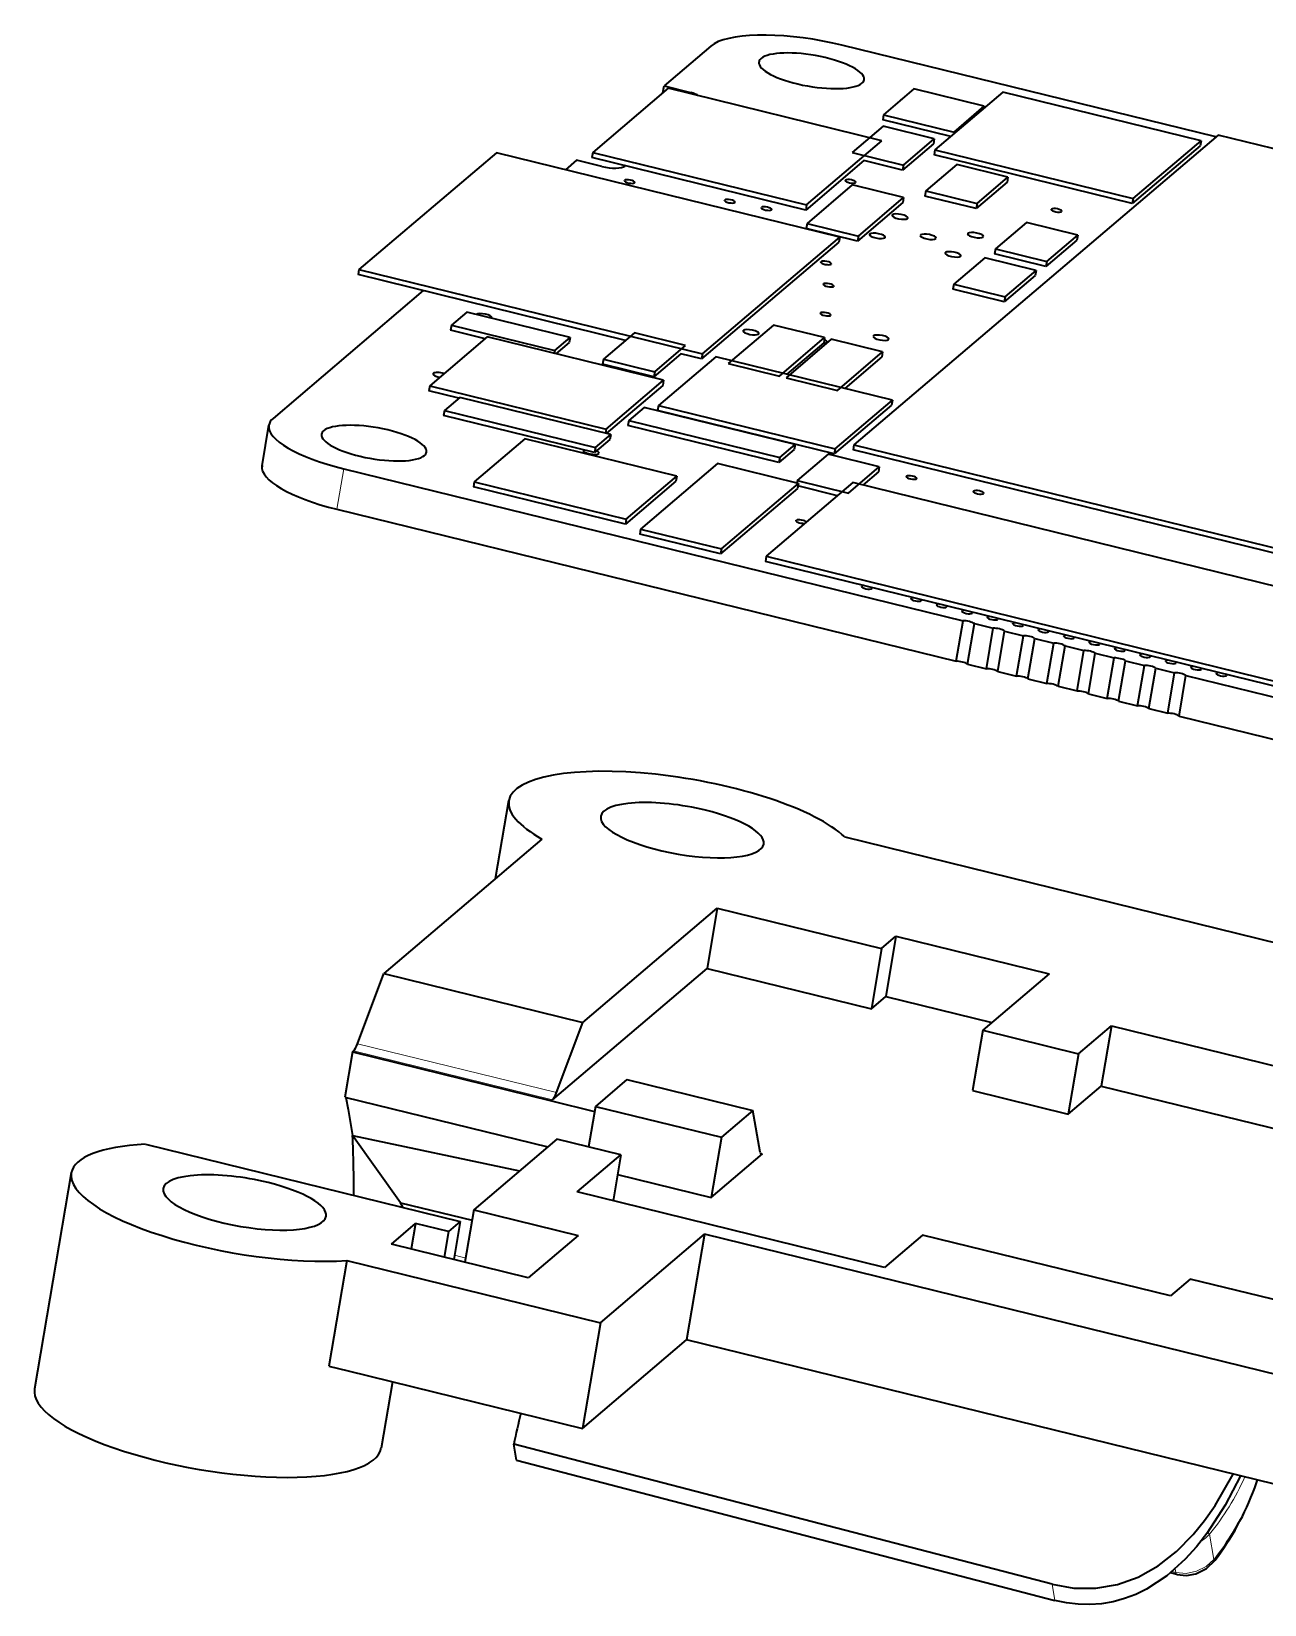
# Model space of a CAD drawing. Extents: x 291 to 1058, y 103 to 772.
# Drawn here: x 867.08 to 890.22, y 282.56 to 312.07 of the extents above; entities that cross this region are included whole.
import ezdxf

# ---------------------------------------------------------------- set-up
doc = ezdxf.new("R2010")
doc.units = 0

msp = doc.modelspace()

# ---------------------------------------------------------------- linework, layer by layer
at = {"color": 7, "lineweight": 35, "ltscale": 0.028806}
msp.add_line((879.829, 311.792), (878.952, 311.045), dxfattribs=at)
at = {"color": 7, "lineweight": 35, "ltscale": 0.004285}
msp.add_line((882.287, 311.809), (882.12, 311.848), dxfattribs=at)
at = {"color": 7, "lineweight": 35, "ltscale": 0.180662}
msp.add_line((889.305, 310.087), (882.287, 311.809), dxfattribs=at)
at = {"color": 7, "lineweight": 35, "ltscale": 0.003343}
msp.add_line((878.929, 310.914), (878.952, 311.045), dxfattribs=at)
at = {"color": 7, "lineweight": 35, "ltscale": 0.01217}
for p, q in [((878.952, 311.045), (879.424, 310.929)), ((877.782, 309.533), (877.309, 309.649))]:
    msp.add_line(p, q, dxfattribs=at)
at = {"color": 7, "lineweight": 35, "ltscale": 0.046462}
for p, q in [((879.031, 311), (877.615, 309.796)), ((881.626, 308.811), (883.042, 310.015))]:
    msp.add_line(p, q, dxfattribs=at)
at = {"color": 7, "lineweight": 35, "ltscale": 0.103258}
for p, q in [((883.042, 310.015), (879.031, 311)), ((881.61, 308.717), (877.599, 309.702)), ((877.615, 309.796), (881.626, 308.811))]:
    msp.add_line(p, q, dxfattribs=at)
at = {"color": 7, "lineweight": 35, "ltscale": 0.000631399}
msp.add_line((879.42, 310.905), (879.424, 310.929), dxfattribs=at)
at = {"color": 7, "lineweight": 35, "ltscale": 0.00077383}
msp.add_line((879.424, 310.929), (879.454, 310.921), dxfattribs=at)
at = {"color": 7, "lineweight": 35, "ltscale": 0.000604306}
msp.add_line((879.45, 310.897), (879.454, 310.921), dxfattribs=at)
at = {"color": 7, "lineweight": 35, "ltscale": 0.018585}
msp.add_line((883.637, 310.987), (883.071, 310.505), dxfattribs=at)
at = {"color": 7, "lineweight": 35, "ltscale": 0.000229578}
msp.add_line((883.404, 310.791), (883.412, 310.795), dxfattribs=at)
at = {"color": 7, "lineweight": 35, "ltscale": 0.034077}
for p, q in [((884.961, 310.662), (883.637, 310.987)), ((883.071, 310.505), (884.394, 310.18))]:
    msp.add_line(p, q, dxfattribs=at)
at = {"color": 7, "lineweight": 35, "ltscale": 0.041816}
for p, q in [((885.31, 310.926), (884.036, 309.843)), ((889.012, 309.92), (887.738, 308.836))]:
    msp.add_line(p, q, dxfattribs=at)
at = {"color": 7, "lineweight": 35, "ltscale": 0.095707}
for p, q in [((889.028, 310.014), (885.31, 310.926)), ((884.036, 309.843), (887.754, 308.93))]:
    msp.add_line(p, q, dxfattribs=at)
at = {"color": 7, "lineweight": 35, "ltscale": 0.00239}
for p, q in [((883.071, 310.505), (883.055, 310.411)), ((884.023, 310.052), (884.007, 309.958)), ((884.036, 309.843), (884.02, 309.749)), ((889.028, 310.014), (889.012, 309.92)), ((883.443, 309.559), (883.427, 309.464)), ((885.405, 309.332), (885.389, 309.237)), ((883.863, 309.074), (883.847, 308.979)), ((881.626, 308.811), (881.61, 308.717)), ((883.447, 308.951), (883.431, 308.856)), ((884.825, 308.838), (884.809, 308.743)), ((887.754, 308.93), (887.738, 308.836)), ((881.637, 308.465), (881.621, 308.371)), ((882.248, 308.209), (882.232, 308.115)), ((882.598, 308.229), (882.582, 308.135)), ((886.714, 308.247), (886.697, 308.153)), ((885.171, 307.989), (885.155, 307.895)), ((873.228, 307.598), (873.212, 307.504)), ((885.932, 307.582), (885.916, 307.488)), ((886.133, 307.753), (886.117, 307.659)), ((884.39, 307.324), (884.374, 307.23)), ((885.351, 307.088), (885.335, 306.994)), ((874.962, 306.556), (874.946, 306.462)), ((877.189, 306.325), (877.173, 306.231)), ((881.965, 306.323), (881.949, 306.228)), ((879.671, 306.017), (879.655, 305.923)), ((883.053, 306.056), (883.037, 305.961)), ((877.815, 305.919), (877.799, 305.825)), ((874.557, 305.42), (874.54, 305.326)), ((878.777, 305.683), (878.76, 305.589)), ((878.945, 305.522), (878.929, 305.428)), ((883.237, 305.151), (883.221, 305.057)), ((874.831, 304.956), (874.815, 304.862)), ((878.848, 305.049), (878.832, 304.955)), ((878.29, 304.768), (878.274, 304.674)), ((877.665, 304.26), (877.649, 304.166)), ((877.953, 304.505), (877.937, 304.411)), ((881.411, 304.317), (881.395, 304.223)), ((882.161, 304.236), (882.145, 304.142)), ((882.516, 304.312), (882.5, 304.218)), ((881.123, 304.072), (881.107, 303.978)), ((879.191, 303.725), (879.175, 303.631)), ((882.992, 303.9), (882.976, 303.806)), ((881.473, 303.589), (881.457, 303.495)), ((878.244, 302.919), (878.228, 302.825)), ((880.029, 302.361), (880.013, 302.267)), ((880.871, 302.221), (880.855, 302.126))]:
    msp.add_line(p, q, dxfattribs=at)
at = {"color": 7, "lineweight": 35, "ltscale": 0.018586}
msp.add_line((884.394, 310.18), (884.961, 310.662), dxfattribs=at)
at = {"color": 7, "lineweight": 35, "ltscale": 0.000969053}
msp.add_line((884.961, 310.662), (884.954, 310.623), dxfattribs=at)
at = {"color": 7, "lineweight": 35, "ltscale": 0.019056}
for p, q in [((883.062, 310.288), (882.481, 309.795)), ((884.007, 309.958), (883.427, 309.464)), ((886.697, 308.153), (886.117, 307.659))]:
    msp.add_line(p, q, dxfattribs=at)
at = {"color": 7, "lineweight": 35, "ltscale": 0.032951}
msp.add_line((884.335, 310.096), (883.055, 310.411), dxfattribs=at)
at = {"color": 7, "lineweight": 35, "ltscale": 0.024751}
for p, q in [((884.023, 310.052), (883.062, 310.288)), ((881.637, 308.465), (882.598, 308.229)), ((886.714, 308.247), (885.752, 308.483)), ((885.932, 307.582), (884.971, 307.818)), ((886.117, 307.659), (885.155, 307.895)), ((884.39, 307.324), (885.351, 307.088)), ((882.992, 303.9), (882.031, 304.136))]:
    msp.add_line(p, q, dxfattribs=at)
at = {"color": 7, "lineweight": 35, "ltscale": 0.000967293}
msp.add_line((884.394, 310.18), (884.388, 310.142), dxfattribs=at)
at = {"color": 7, "lineweight": 35, "ltscale": 0.224198}
msp.add_line((889.347, 310.123), (882.516, 304.312), dxfattribs=at)
at = {"color": 7, "lineweight": 35, "ltscale": 0.019058}
for p, q in [((883.443, 309.559), (884.023, 310.052)), ((886.133, 307.753), (886.714, 308.247)), ((885.916, 307.488), (885.335, 306.994)), ((882.412, 303.406), (882.992, 303.9))]:
    msp.add_line(p, q, dxfattribs=at)
at = {"color": 7, "lineweight": 35, "ltscale": 0.041817}
msp.add_line((887.754, 308.93), (889.028, 310.014), dxfattribs=at)
at = {"color": 7, "lineweight": 35, "ltscale": 0.413789}
for p, q in [((905.422, 306.177), (889.347, 310.123)), ((882.516, 304.312), (898.591, 300.367)), ((898.575, 300.273), (882.5, 304.218))]:
    msp.add_line(p, q, dxfattribs=at)
at = {"color": 7, "lineweight": 35, "ltscale": 0.084591}
for p, q in [((875.806, 309.791), (873.228, 307.598)), ((882.232, 308.115), (879.655, 305.923))]:
    msp.add_line(p, q, dxfattribs=at)
at = {"color": 7, "lineweight": 35, "ltscale": 0.165845}
msp.add_line((882.248, 308.209), (875.806, 309.791), dxfattribs=at)
at = {"color": 7, "lineweight": 35, "ltscale": 0.006802}
msp.add_line((877.309, 309.649), (877.102, 309.472), dxfattribs=at)
at = {"color": 7, "lineweight": 35, "ltscale": 0.002391}
for p, q in [((877.615, 309.796), (877.599, 309.702)), ((875.392, 303.619), (875.376, 303.525)), ((878.513, 302.733), (878.497, 302.639))]:
    msp.add_line(p, q, dxfattribs=at)
at = {"color": 7, "lineweight": 35, "ltscale": 0.000295238}
msp.add_line((878.226, 309.548), (878.218, 309.54), dxfattribs=at)
at = {"color": 7, "lineweight": 35, "ltscale": 0.035725}
msp.add_line((882.699, 309.643), (881.61, 308.717), dxfattribs=at)
at = {"color": 7, "lineweight": 35, "ltscale": 0.024749}
for p, q in [((882.481, 309.795), (883.443, 309.559)), ((885.405, 309.332), (884.444, 309.568)), ((883.447, 308.951), (882.485, 309.187)), ((884.809, 308.743), (883.847, 308.979)), ((883.863, 309.074), (884.825, 308.838)), ((882.582, 308.135), (881.621, 308.371)), ((885.171, 307.989), (886.133, 307.753)), ((885.335, 306.994), (884.374, 307.23)), ((879.357, 306.177), (878.396, 306.413)), ((881.965, 306.323), (881.004, 306.559)), ((883.053, 306.056), (882.091, 306.292)), ((878.76, 305.589), (877.799, 305.825)), ((877.815, 305.919), (878.777, 305.683)), ((880.156, 305.837), (881.117, 305.601)), ((881.243, 305.57), (882.204, 305.334)), ((881.45, 303.642), (882.412, 303.406))]:
    msp.add_line(p, q, dxfattribs=at)
at = {"color": 7, "lineweight": 35, "ltscale": 0.018735}
msp.add_line((883.427, 309.464), (882.699, 309.643), dxfattribs=at)
at = {"color": 7, "lineweight": 35, "ltscale": 0.019057}
for p, q in [((884.444, 309.568), (883.863, 309.074)), ((884.825, 308.838), (885.405, 309.332)), ((885.389, 309.237), (884.809, 308.743)), ((885.752, 308.483), (885.171, 307.989)), ((884.971, 307.818), (884.39, 307.324)), ((885.351, 307.088), (885.932, 307.582)), ((878.396, 306.413), (877.815, 305.919)), ((878.777, 305.683), (879.357, 306.177)), ((882.031, 304.136), (881.45, 303.642))]:
    msp.add_line(p, q, dxfattribs=at)
at = {"color": 7, "lineweight": 35, "ltscale": 0.095708}
msp.add_line((887.738, 308.836), (884.02, 309.749), dxfattribs=at)
at = {"color": 7, "lineweight": 35, "ltscale": 0.000189886}
for p, q in [((878.204, 309.267), (878.208, 309.273)), ((878.401, 309.233), (878.397, 309.227)), ((880.085, 308.898), (880.089, 308.904)), ((882.09, 307.707), (882.086, 307.7)), ((884.952, 303.405), (884.948, 303.398)), ((881.429, 302.889), (881.433, 302.896)), ((882.857, 301.622), (882.853, 301.616)), ((884.064, 301.311), (884.068, 301.318)), ((884.541, 301.194), (884.545, 301.201)), ((884.739, 301.16), (884.735, 301.154)), ((885.216, 301.043), (885.212, 301.037)), ((886.451, 300.725), (886.455, 300.732)), ((886.928, 300.608), (886.932, 300.615)), ((887.125, 300.575), (887.121, 300.568)), ((887.602, 300.458), (887.598, 300.451)), ((888.837, 300.14), (888.841, 300.146)), ((889.315, 300.022), (889.319, 300.029)), ((889.512, 299.989), (889.508, 299.982))]:
    msp.add_line(p, q, dxfattribs=at)
at = {"color": 7, "lineweight": 35, "ltscale": 0.000188432}
msp.add_line((882.353, 309.272), (882.357, 309.279), dxfattribs=at)
at = {"color": 7, "lineweight": 35, "ltscale": 0.027848}
for p, q in [((882.485, 309.187), (881.637, 308.465)), ((881.004, 306.559), (880.156, 305.837)), ((881.117, 305.601), (881.965, 306.323)), ((882.091, 306.292), (881.243, 305.57)), ((882.204, 305.334), (883.053, 306.056))]:
    msp.add_line(p, q, dxfattribs=at)
at = {"color": 7, "lineweight": 35, "ltscale": 0.00018924}
for p, q in [((882.55, 309.239), (882.546, 309.232)), ((880.283, 308.864), (880.279, 308.858)), ((880.776, 308.759), (880.78, 308.766)), ((880.973, 308.726), (880.969, 308.719)), ((886.22, 308.726), (886.224, 308.733)), ((886.417, 308.693), (886.413, 308.686)), ((881.893, 307.74), (881.897, 307.747)), ((881.941, 307.325), (881.945, 307.332)), ((882.138, 307.292), (882.134, 307.285)), ((881.885, 306.78), (881.889, 306.787)), ((882.082, 306.747), (882.078, 306.74)), ((883.497, 303.716), (883.501, 303.722)), ((883.694, 303.682), (883.69, 303.676)), ((884.755, 303.438), (884.759, 303.445)), ((882.659, 301.656), (882.663, 301.662)), ((883.587, 301.428), (883.591, 301.435)), ((883.784, 301.395), (883.78, 301.388)), ((884.261, 301.278), (884.257, 301.271)), ((885.019, 301.077), (885.023, 301.083)), ((885.496, 300.96), (885.5, 300.966)), ((885.693, 300.926), (885.689, 300.92)), ((885.973, 300.843), (885.977, 300.849)), ((886.171, 300.809), (886.167, 300.803)), ((886.648, 300.692), (886.644, 300.685)), ((887.405, 300.491), (887.409, 300.497)), ((887.883, 300.374), (887.887, 300.38)), ((888.08, 300.34), (888.076, 300.334)), ((888.36, 300.257), (888.364, 300.263)), ((888.557, 300.223), (888.553, 300.217)), ((889.034, 300.106), (889.03, 300.1))]:
    msp.add_line(p, q, dxfattribs=at)
at = {"color": 7, "lineweight": 35, "ltscale": 0.027847}
for p, q in [((883.431, 308.856), (882.582, 308.135)), ((882.598, 308.229), (883.447, 308.951))]:
    msp.add_line(p, q, dxfattribs=at)
at = {"color": 7, "lineweight": 35, "ltscale": 0.084592}
msp.add_line((879.671, 306.017), (882.248, 308.209), dxfattribs=at)
at = {"color": 7, "lineweight": 35, "ltscale": 0.129185}
msp.add_line((878.231, 306.272), (873.212, 307.504), dxfattribs=at)
at = {"color": 7, "lineweight": 35, "ltscale": 0.165844}
msp.add_line((873.228, 307.598), (879.671, 306.017), dxfattribs=at)
at = {"color": 7, "lineweight": 35, "ltscale": 0.092446}
msp.add_line((874.435, 307.204), (871.619, 304.808), dxfattribs=at)
at = {"color": 7, "lineweight": 35, "ltscale": 0.009449}
for p, q in [((875.25, 306.801), (874.962, 306.556)), ((876.901, 306.08), (877.189, 306.325)), ((881.123, 304.072), (881.411, 304.317)), ((881.395, 304.223), (881.107, 303.978))]:
    msp.add_line(p, q, dxfattribs=at)
at = {"color": 7, "lineweight": 35, "ltscale": 0.049918}
for p, q in [((877.189, 306.325), (875.25, 306.801)), ((874.962, 306.556), (876.901, 306.08))]:
    msp.add_line(p, q, dxfattribs=at)
at = {"color": 7, "lineweight": 35, "ltscale": 0.035313}
for p, q in [((875.632, 306.335), (874.557, 305.42)), ((879.924, 305.965), (878.848, 305.049))]:
    msp.add_line(p, q, dxfattribs=at)
at = {"color": 7, "lineweight": 35, "ltscale": 0.016698}
msp.add_line((875.594, 306.303), (874.946, 306.462), dxfattribs=at)
at = {"color": 7, "lineweight": 35, "ltscale": 0.085271}
for p, q in [((878.945, 305.522), (875.632, 306.335)), ((883.237, 305.151), (879.924, 305.965))]:
    msp.add_line(p, q, dxfattribs=at)
at = {"color": 7, "lineweight": 35, "ltscale": 0.001371}
msp.add_line((876.901, 306.08), (876.892, 306.026), dxfattribs=at)
at = {"color": 7, "lineweight": 35, "ltscale": 0.008195}
msp.add_line((877.173, 306.231), (876.923, 306.019), dxfattribs=at)
at = {"color": 7, "lineweight": 35, "ltscale": 0.016575}
msp.add_line((879.266, 306.018), (878.76, 305.589), dxfattribs=at)
at = {"color": 7, "lineweight": 35, "ltscale": 0.010019}
msp.add_line((879.655, 305.923), (879.266, 306.018), dxfattribs=at)
at = {"color": 7, "lineweight": 35, "ltscale": 0.022784}
for p, q in [((881.949, 306.228), (881.255, 305.638)), ((883.037, 305.961), (882.343, 305.371))]:
    msp.add_line(p, q, dxfattribs=at)
at = {"color": 7, "lineweight": 35, "ltscale": 0.085269}
for p, q in [((874.557, 305.42), (877.869, 304.607)), ((882.145, 304.142), (878.832, 304.955)), ((878.848, 305.049), (882.161, 304.236))]:
    msp.add_line(p, q, dxfattribs=at)
at = {"color": 7, "lineweight": 35, "ltscale": 0.034802}
msp.add_line((878.929, 305.428), (877.868, 304.526), dxfattribs=at)
at = {"color": 7, "lineweight": 35, "ltscale": 0.035314}
for p, q in [((877.869, 304.607), (878.945, 305.522)), ((882.161, 304.236), (883.237, 305.151)), ((883.221, 305.057), (882.145, 304.142))]:
    msp.add_line(p, q, dxfattribs=at)
at = {"color": 7, "lineweight": 35, "ltscale": 0.014494}
msp.add_line((875.104, 305.188), (874.54, 305.326), dxfattribs=at)
at = {"color": 7, "lineweight": 35, "ltscale": 0.009448}
for p, q in [((875.119, 305.201), (874.831, 304.956)), ((878.578, 305.013), (878.29, 304.768)), ((877.937, 304.411), (877.649, 304.166)), ((877.665, 304.26), (877.953, 304.505))]:
    msp.add_line(p, q, dxfattribs=at)
at = {"color": 7, "lineweight": 35, "ltscale": 0.072943}
for p, q in [((877.953, 304.505), (875.119, 305.201)), ((874.831, 304.956), (877.665, 304.26)), ((881.107, 303.978), (878.274, 304.674)), ((878.29, 304.768), (881.123, 304.072))]:
    msp.add_line(p, q, dxfattribs=at)
at = {"color": 7, "lineweight": 35, "ltscale": 0.072945}
for p, q in [((877.649, 304.166), (874.815, 304.862)), ((881.411, 304.317), (878.578, 305.013))]:
    msp.add_line(p, q, dxfattribs=at)
at = {"color": 7, "lineweight": 35, "ltscale": 0.019239}
for p, q in [((871.409, 303.921), (871.538, 304.68)), ((884.432, 300.252), (884.562, 301.01)), ((884.646, 300.199), (884.775, 300.958)), ((885.213, 300.06), (885.342, 300.819)), ((885.567, 299.973), (885.696, 300.732)), ((885.78, 299.921), (885.91, 300.679)), ((886.134, 299.834), (886.264, 300.593)), ((886.348, 299.782), (886.477, 300.54)), ((886.702, 299.695), (886.831, 300.453)), ((886.915, 299.642), (887.044, 300.401)), ((887.482, 299.503), (887.612, 300.262)), ((887.836, 299.416), (887.966, 300.175)), ((888.05, 299.364), (888.179, 300.122)), ((888.404, 299.277), (888.533, 300.035)), ((888.617, 299.225), (888.746, 299.983))]:
    msp.add_line(p, q, dxfattribs=at)
at = {"color": 7, "lineweight": 35, "ltscale": 0.001976}
msp.add_line((877.869, 304.607), (877.856, 304.529), dxfattribs=at)
at = {"color": 7, "lineweight": 35, "ltscale": 0.031111}
msp.add_line((876.34, 304.425), (875.392, 303.619), dxfattribs=at)
at = {"color": 7, "lineweight": 35, "ltscale": 0.07341}
msp.add_line((879.191, 303.725), (876.34, 304.425), dxfattribs=at)
at = {"color": 7, "lineweight": 35, "ltscale": 0.047392}
for p, q in [((879.957, 303.961), (878.513, 302.733)), ((880.029, 302.361), (881.473, 303.589))]:
    msp.add_line(p, q, dxfattribs=at)
at = {"color": 7, "lineweight": 35, "ltscale": 0.039023}
for p, q in [((881.473, 303.589), (879.957, 303.961)), ((880.013, 302.267), (878.497, 302.639)), ((878.513, 302.733), (880.029, 302.361))]:
    msp.add_line(p, q, dxfattribs=at)
at = {"color": 7, "lineweight": 13, "ltscale": 0.019239}
msp.add_line((872.814, 303.104), (872.943, 303.862), dxfattribs=at)
at = {"color": 7, "lineweight": 35, "ltscale": 0.299078}
for p, q in [((872.943, 303.862), (884.562, 301.01)), ((888.746, 299.983), (900.365, 297.131)), ((888.617, 299.225), (900.235, 296.373)), ((888.617, 299.225), (900.235, 296.373))]:
    msp.add_line(p, q, dxfattribs=at)
at = {"color": 7, "lineweight": 35, "ltscale": 0.03111}
for p, q in [((878.244, 302.919), (879.191, 303.725)), ((879.175, 303.631), (878.228, 302.825))]:
    msp.add_line(p, q, dxfattribs=at)
at = {"color": 7, "lineweight": 35, "ltscale": 0.001168}
msp.add_line((881.45, 303.642), (881.443, 303.596), dxfattribs=at)
at = {"color": 7, "lineweight": 35, "ltscale": 0.00962}
msp.add_line((882.976, 303.806), (882.683, 303.557), dxfattribs=at)
at = {"color": 7, "lineweight": 35, "ltscale": 0.073411}
msp.add_line((878.228, 302.825), (875.376, 303.525), dxfattribs=at)
at = {"color": 7, "lineweight": 35, "ltscale": 0.073412}
msp.add_line((875.392, 303.619), (878.244, 302.919), dxfattribs=at)
at = {"color": 7, "lineweight": 35, "ltscale": 0.047391}
msp.add_line((881.457, 303.495), (880.013, 302.267), dxfattribs=at)
at = {"color": 7, "lineweight": 35, "ltscale": 0.053329}
msp.add_line((882.496, 303.603), (880.871, 302.221), dxfattribs=at)
at = {"color": 7, "lineweight": 35, "ltscale": 0.01915}
msp.add_line((882.208, 303.358), (881.465, 303.541), dxfattribs=at)
at = {"color": 7, "lineweight": 35, "ltscale": 0.308489}
msp.add_line((894.48, 300.661), (882.496, 303.603), dxfattribs=at)
at = {"color": 7, "lineweight": 35, "ltscale": 0.299079}
msp.add_line((872.814, 303.104), (884.432, 300.252), dxfattribs=at)
msp.add_line((872.814, 303.104), (884.432, 300.252), dxfattribs=at)
at = {"color": 7, "lineweight": 35, "ltscale": 0.308491}
for p, q in [((880.871, 302.221), (892.855, 299.279)), ((892.839, 299.185), (880.855, 302.126))]:
    msp.add_line(p, q, dxfattribs=at)
at = {"color": 7, "lineweight": 35, "ltscale": 0.009114}
for p, q in [((884.775, 300.958), (885.129, 300.871)), ((885.342, 300.819), (885.696, 300.732)), ((885.91, 300.679), (886.264, 300.593)), ((886.477, 300.54), (886.831, 300.453)), ((887.044, 300.401), (887.398, 300.314)), ((884.646, 300.199), (885, 300.112)), ((884.646, 300.199), (885, 300.112)), ((887.612, 300.262), (887.966, 300.175)), ((888.179, 300.122), (888.533, 300.035)), ((885.213, 300.06), (885.567, 299.973)), ((885.213, 300.06), (885.567, 299.973)), ((885.78, 299.921), (886.134, 299.834)), ((885.78, 299.921), (886.134, 299.834)), ((886.348, 299.782), (886.702, 299.695)), ((886.348, 299.782), (886.702, 299.695)), ((887.482, 299.503), (887.836, 299.416)), ((887.482, 299.503), (887.836, 299.416)), ((888.05, 299.364), (888.404, 299.277)), ((888.05, 299.364), (888.404, 299.277))]:
    msp.add_line(p, q, dxfattribs=at)
at = {"color": 7, "lineweight": 35, "ltscale": 0.019238}
msp.add_line((885, 300.112), (885.129, 300.871), dxfattribs=at)
at = {"color": 7, "lineweight": 35, "ltscale": 0.01924}
msp.add_line((887.269, 299.555), (887.398, 300.314), dxfattribs=at)
at = {"color": 7, "lineweight": 35, "ltscale": 0.009116}
msp.add_line((886.915, 299.642), (887.269, 299.555), dxfattribs=at)
msp.add_line((886.915, 299.642), (887.269, 299.555), dxfattribs=at)
at = {"color": 7, "lineweight": 35, "ltscale": 0.037026}
msp.add_line((875.792, 296.178), (876.041, 297.638), dxfattribs=at)
at = {"color": 7, "lineweight": 35, "ltscale": 0.097354}
msp.add_line((876.66, 296.916), (873.694, 294.393), dxfattribs=at)
at = {"color": 7, "lineweight": 35}
msp.add_line((882.342, 296.956), (904.799, 291.444), dxfattribs=at)
at = {"color": 7, "lineweight": 35, "ltscale": 0.082795}
msp.add_line((877.429, 293.476), (879.951, 295.622), dxfattribs=at)
at = {"color": 7, "lineweight": 35, "ltscale": 0.028679}
for p, q in [((879.951, 295.622), (879.759, 294.491)), ((883.304, 295.093), (883.112, 293.962)), ((884.934, 293.331), (884.742, 292.2)), ((887.348, 293.415), (887.155, 292.284)), ((886.731, 292.89), (886.538, 291.759)), ((880.028, 291.322), (879.835, 290.191))]:
    msp.add_line(p, q, dxfattribs=at)
at = {"color": 7, "lineweight": 35, "ltscale": 0.07939}
for p, q in [((879.951, 295.622), (883.035, 294.865)), ((879.759, 294.491), (882.843, 293.734))]:
    msp.add_line(p, q, dxfattribs=at)
at = {"color": 7, "lineweight": 35, "ltscale": 0.008828}
for p, q in [((883.035, 294.865), (883.304, 295.093)), ((882.843, 293.734), (883.112, 293.962))]:
    msp.add_line(p, q, dxfattribs=at)
at = {"color": 7, "lineweight": 35, "ltscale": 0.073955}
msp.add_line((883.304, 295.093), (886.177, 294.388), dxfattribs=at)
at = {"color": 7, "lineweight": 35, "ltscale": 0.02868}
msp.add_line((883.035, 294.865), (882.843, 293.734), dxfattribs=at)
at = {"color": 7, "lineweight": 35, "ltscale": 0.035134}
for p, q in [((873.2, 293.077), (873.694, 294.393)), ((876.935, 292.16), (877.429, 293.476))]:
    msp.add_line(p, q, dxfattribs=at)
at = {"color": 7, "lineweight": 35, "ltscale": 0.096145}
for p, q in [((873.694, 294.393), (877.429, 293.476)), ((873.105, 292.925), (876.84, 292.008))]:
    msp.add_line(p, q, dxfattribs=at)
at = {"color": 7, "lineweight": 35, "ltscale": 0.095101}
msp.add_line((876.861, 292.026), (879.759, 294.491), dxfattribs=at)
at = {"color": 7, "lineweight": 35, "ltscale": 0.040793}
msp.add_line((886.177, 294.388), (884.934, 293.331), dxfattribs=at)
at = {"color": 7, "lineweight": 35, "ltscale": 0.051244}
msp.add_line((883.112, 293.962), (885.102, 293.474), dxfattribs=at)
at = {"color": 7, "lineweight": 35, "ltscale": 0.046248}
for p, q in [((884.934, 293.331), (886.731, 292.89)), ((884.742, 292.2), (886.538, 291.759))]:
    msp.add_line(p, q, dxfattribs=at)
at = {"color": 7, "lineweight": 35, "ltscale": 0.020257}
for p, q in [((886.731, 292.89), (887.348, 293.415)), ((886.538, 291.759), (887.155, 292.284))]:
    msp.add_line(p, q, dxfattribs=at)
at = {"color": 7, "lineweight": 35, "ltscale": 0.161583}
msp.add_line((887.348, 293.415), (893.625, 291.874), dxfattribs=at)
at = {"color": 7, "lineweight": 13, "ltscale": 0.096145}
for p, q in [((873.2, 293.077), (876.935, 292.16)), ((873.126, 292.943), (876.861, 292.026))]:
    msp.add_line(p, q, dxfattribs=at)
at = {"color": 7, "lineweight": 35, "ltscale": 0.02151}
msp.add_line((873.105, 292.925), (872.961, 292.077), dxfattribs=at)
at = {"color": 7, "lineweight": 35, "ltscale": 0.000689002}
msp.add_line((873.105, 292.925), (873.126, 292.943), dxfattribs=at)
at = {"color": 7, "lineweight": 35, "ltscale": 0.019403}
msp.add_line((878.256, 292.405), (877.665, 291.902), dxfattribs=at)
at = {"color": 7, "lineweight": 35, "ltscale": 0.060817}
for p, q in [((878.256, 292.405), (880.619, 291.825)), ((877.665, 291.902), (880.028, 291.322))]:
    msp.add_line(p, q, dxfattribs=at)
at = {"color": 7, "lineweight": 35, "ltscale": 0.138871}
msp.add_line((887.155, 292.284), (892.55, 290.96), dxfattribs=at)
at = {"color": 7, "lineweight": 35, "ltscale": 0.098095}
msp.add_line((872.961, 292.077), (876.771, 291.141), dxfattribs=at)
at = {"color": 7, "lineweight": 35, "ltscale": 0.005706}
msp.add_line((872.983, 292.071), (873.022, 291.846), dxfattribs=at)
at = {"color": 7, "lineweight": 35, "ltscale": 0.012498}
msp.add_line((873.022, 291.846), (873.108, 291.354), dxfattribs=at)
at = {"color": 7, "lineweight": 35, "ltscale": 0.020838}
msp.add_line((876.84, 292.008), (877.65, 291.809), dxfattribs=at)
at = {"color": 7, "lineweight": 35, "ltscale": 0.019277}
msp.add_line((877.665, 291.902), (877.536, 291.142), dxfattribs=at)
at = {"color": 7, "lineweight": 35, "ltscale": 0.019404}
msp.add_line((880.619, 291.825), (880.028, 291.322), dxfattribs=at)
at = {"color": 7, "lineweight": 35, "ltscale": 0.019802}
msp.add_line((880.755, 291.044), (880.619, 291.825), dxfattribs=at)
at = {"color": 7, "lineweight": 35, "ltscale": 0.080087}
msp.add_line((873.108, 291.354), (876.243, 290.692), dxfattribs=at)
at = {"color": 7, "lineweight": 35, "ltscale": 0.038665}
msp.add_line((874.008, 290.096), (873.108, 291.354), dxfattribs=at)
at = {"color": 7, "lineweight": 35, "ltscale": 0.051138}
msp.add_line((876.943, 291.287), (875.385, 289.962), dxfattribs=at)
at = {"color": 7, "lineweight": 35, "ltscale": 0.030878}
msp.add_line((878.142, 290.993), (876.943, 291.287), dxfattribs=at)
at = {"color": 7, "lineweight": 35, "ltscale": 0.152104}
msp.add_line((869.219, 291.193), (875.127, 289.743), dxfattribs=at)
at = {"color": 7, "lineweight": 35, "ltscale": 0.026855}
msp.add_line((877.324, 290.297), (878.142, 290.993), dxfattribs=at)
at = {"color": 7, "lineweight": 35, "ltscale": 0.021832}
msp.add_line((878.142, 290.993), (877.996, 290.132), dxfattribs=at)
at = {"color": 7, "lineweight": 35, "ltscale": 0.031709}
msp.add_line((879.835, 290.191), (880.801, 291.013), dxfattribs=at)
at = {"color": 7, "lineweight": 13, "ltscale": 0.001031}
msp.add_line((880.761, 291.023), (880.801, 291.013), dxfattribs=at)
at = {"color": 7, "lineweight": 35, "ltscale": 0.102769}
msp.add_line((867.83, 290.654), (867.14, 286.601), dxfattribs=at)
at = {"color": 7, "lineweight": 35, "ltscale": 0.045206}
msp.add_line((878.079, 290.622), (879.835, 290.191), dxfattribs=at)
at = {"color": 7, "lineweight": 35, "ltscale": 0.034583}
msp.add_line((874.008, 290.096), (875.351, 289.766), dxfattribs=at)
at = {"color": 7, "lineweight": 35, "ltscale": 0.002509}
msp.add_line((874.054, 290.007), (874.008, 290.096), dxfattribs=at)
at = {"color": 7, "lineweight": 35, "ltscale": 0.148438}
msp.add_line((883.09, 288.881), (877.324, 290.297), dxfattribs=at)
at = {"color": 7, "lineweight": 35, "ltscale": 0.024904}
msp.add_line((875.385, 289.962), (875.217, 288.98), dxfattribs=at)
at = {"color": 7, "lineweight": 35, "ltscale": 0.050273}
msp.add_line((875.385, 289.962), (877.338, 289.482), dxfattribs=at)
at = {"color": 7, "lineweight": 35, "ltscale": 0.014913}
msp.add_line((873.835, 289.319), (874.29, 289.706), dxfattribs=at)
at = {"color": 7, "lineweight": 35, "ltscale": 0.012124}
for p, q in [((874.29, 289.706), (874.208, 289.228)), ((874.906, 289.554), (874.824, 289.076))]:
    msp.add_line(p, q, dxfattribs=at)
at = {"color": 7, "lineweight": 35, "ltscale": 0.015856}
msp.add_line((874.906, 289.554), (874.29, 289.706), dxfattribs=at)
at = {"color": 7, "lineweight": 35, "ltscale": 0.00728}
msp.add_line((875.127, 289.743), (874.906, 289.554), dxfattribs=at)
at = {"color": 7, "lineweight": 35, "ltscale": 0.018042}
msp.add_line((875.127, 289.743), (875.006, 289.032), dxfattribs=at)
at = {"color": 7, "lineweight": 35, "ltscale": 0.030635}
msp.add_line((877.338, 289.482), (876.404, 288.689), dxfattribs=at)
at = {"color": 7, "lineweight": 35, "ltscale": 0.064151}
msp.add_line((877.758, 287.841), (879.713, 289.503), dxfattribs=at)
at = {"color": 7, "lineweight": 35, "ltscale": 0.050188}
msp.add_line((879.713, 289.503), (879.376, 287.524), dxfattribs=at)
at = {"color": 7, "lineweight": 35, "ltscale": 0.332831}
msp.add_line((892.642, 286.329), (879.713, 289.503), dxfattribs=at)
at = {"color": 7, "lineweight": 35, "ltscale": 0.023417}
msp.add_line((883.804, 289.488), (883.09, 288.881), dxfattribs=at)
at = {"color": 7, "lineweight": 35, "ltscale": 0.119717}
msp.add_line((888.455, 288.347), (883.804, 289.488), dxfattribs=at)
at = {"color": 7, "lineweight": 35, "ltscale": 0.066128}
msp.add_line((876.404, 288.689), (873.835, 289.319), dxfattribs=at)
at = {"color": 7, "lineweight": 35, "ltscale": 0.050189}
for p, q in [((872.999, 289.009), (872.662, 287.03)), ((877.758, 287.841), (877.421, 285.861))]:
    msp.add_line(p, q, dxfattribs=at)
at = {"color": 7, "lineweight": 35, "ltscale": 0.122509}
msp.add_line((872.999, 289.009), (877.758, 287.841), dxfattribs=at)
at = {"color": 7, "lineweight": 13, "ltscale": 0.005435}
msp.add_line((875.019, 289.109), (875.231, 289.057), dxfattribs=at)
at = {"color": 7, "lineweight": 35, "ltscale": 0.012172}
msp.add_line((888.825, 288.662), (888.455, 288.347), dxfattribs=at)
at = {"color": 7, "lineweight": 35, "ltscale": 0.045031}
msp.add_line((890.575, 288.233), (888.825, 288.662), dxfattribs=at)
at = {"color": 7, "lineweight": 35, "ltscale": 0.064152}
msp.add_line((877.421, 285.861), (879.376, 287.524), dxfattribs=at)
at = {"color": 7, "lineweight": 35, "ltscale": 0.293085}
msp.add_line((890.761, 284.729), (879.376, 287.524), dxfattribs=at)
at = {"color": 7, "lineweight": 35, "ltscale": 0.009413}
msp.add_line((872.662, 287.03), (873.028, 286.94), dxfattribs=at)
at = {"color": 7, "lineweight": 35, "ltscale": 0.113096}
msp.add_line((873.028, 286.94), (877.421, 285.861), dxfattribs=at)
at = {"color": 7, "lineweight": 35, "ltscale": 0.03152}
msp.add_line((873.858, 286.736), (873.646, 285.493), dxfattribs=at)
at = {"color": 7, "lineweight": 35, "ltscale": 0.007628}
msp.add_line((876.186, 285.264), (876.133, 285.565), dxfattribs=at)
at = {"color": 7, "lineweight": 35, "ltscale": 0.260938}
msp.add_line((886.235, 282.938), (876.133, 285.565), dxfattribs=at)
at = {"color": 7, "lineweight": 35, "ltscale": 0.260934}
msp.add_line((876.186, 285.264), (886.287, 282.635), dxfattribs=at)
at = {"color": 7, "lineweight": 35, "ltscale": 0.003983}
msp.add_line((890.037, 284.744), (890.09, 284.894), dxfattribs=at)
at = {"color": 7, "lineweight": 13, "ltscale": 0.003097}
msp.add_line((890.039, 284.78), (890.081, 284.896), dxfattribs=at)
at = {"color": 7, "lineweight": 13, "ltscale": 0.001217}
msp.add_line((889.154, 283.913), (889.189, 283.879), dxfattribs=at)
at = {"color": 7, "lineweight": 13, "ltscale": 0.012053}
msp.add_line((889.189, 283.879), (889.271, 283.404), dxfattribs=at)
at = {"color": 7, "lineweight": 13, "ltscale": 0.000614278}
msp.add_line((889.292, 283.39), (889.271, 283.404), dxfattribs=at)
at = {"color": 7, "lineweight": 35, "ltscale": 0.003098}
msp.add_line((888.576, 283.121), (888.455, 283.15), dxfattribs=at)
at = {"color": 7, "lineweight": 13, "ltscale": 0.001687}
msp.add_line((888.553, 283.161), (888.488, 283.177), dxfattribs=at)
at = {"color": 7, "lineweight": 13, "ltscale": 0.001606}
msp.add_line((888.542, 283.224), (888.553, 283.161), dxfattribs=at)
at = {"color": 7, "lineweight": 13, "ltscale": 0.007679}
msp.add_line((886.288, 282.635), (886.235, 282.938), dxfattribs=at)
at = {"color": 7, "lineweight": 35, "ltscale": 2.51654e-05}
msp.add_line((886.288, 282.635), (886.287, 282.635), dxfattribs=at)
at = {"color": 7, "lineweight": 35}
for points in [[(886.235, 282.938), (886.641, 282.866), (887.053, 282.864), (887.46, 282.932), (887.852, 283.071), (888.226, 283.281), (888.571, 283.551), (888.882, 283.87), (889.096, 284.136), (889.292, 284.417), (889.634, 285.006)], [(889.77, 284.973), (889.48, 284.421), (889.136, 283.889), (888.942, 283.639), (888.732, 283.406), (888.386, 283.095), (888.005, 282.845), (887.802, 282.746), (887.592, 282.668), (887.377, 282.61), (887.158, 282.573), (886.941, 282.558), (886.724, 282.563), (886.504, 282.589), (886.288, 282.635)], [(888.576, 283.121), (888.755, 283.103), (888.93, 283.133), (889.133, 283.236), (889.292, 283.39)]]:
    msp.add_lwpolyline(points, dxfattribs=at)
at = {"color": 7, "lineweight": 13}
msp.add_lwpolyline([(888.553, 283.161), (888.751, 283.143), (888.946, 283.182), (889.123, 283.272), (889.271, 283.404)], dxfattribs=at)
at = {"color": 7, "lineweight": 35}
for centre, radius, start, end in [((880.842, 311.473), 0.11, 127.4169, 167.8549), ((882.599, 311.183), 0.11, 307.4169, 347.8549), ((883.247, 308.615), 0.0164, 127.4169, 167.8549), ((882.823, 308.254), 0.0164, 127.4169, 167.8549), ((883.777, 308.237), 0.0164, 127.4169, 167.8549), ((884.666, 308.267), 0.0164, 127.4169, 167.8549), ((884.241, 307.906), 0.0164, 127.4169, 167.8549), ((880.453, 306.446), 0.0164, 127.4169, 167.8549), ((882.892, 306.344), 0.0164, 127.4169, 167.8549), ((881.946, 306.34), 0.124, 265.0256, 298.0499), ((874.633, 305.64), 0.0164, 127.4169, 167.8549), ((874.389, 304.199), 0.11, 307.4169, 347.8549), ((877.452, 304.203), 0.0164, 127.4169, 167.8549), ((882.7, 301.598), 0.0743, 86.8222, 119.2186), ((882.84, 301.622), 0.0169, 0.7837, 57.9024), ((883.627, 301.371), 0.0736, 87.0082, 119.3495), ((883.767, 301.395), 0.0167, 0.5959, 57.5325), ((884.104, 301.253), 0.0743, 86.8291, 119.2229), ((884.245, 301.277), 0.0169, 0.808, 57.95), ((884.582, 301.136), 0.0746, 86.7576, 119.1777), ((884.722, 301.16), 0.017, 0.8966, 58.1223), ((885.059, 301.019), 0.0737, 86.9885, 119.3371), ((885.199, 301.043), 0.0168, 0.615, 57.5702), ((885.536, 300.902), 0.0734, 87.0573, 119.3802), ((885.677, 300.926), 0.0167, 0.6081, 57.5567), ((886.014, 300.784), 0.0749, 86.6919, 119.1361), ((886.154, 300.809), 0.0171, 0.993, 58.3086), ((886.491, 300.668), 0.0737, 86.9789, 119.3311), ((886.631, 300.692), 0.0167, 0.5762, 57.4933), ((886.968, 300.552), 0.0726, 87.2723, 119.5142), ((887.109, 300.575), 0.0164, 0.1592, 56.6505), ((887.445, 300.434), 0.0729, 87.1909, 119.4635), ((887.586, 300.457), 0.0165, 0.2664, 56.87), ((887.922, 300.318), 0.0718, 87.458, 119.6291), ((888.064, 300.34), 0.0162, 359.8997, 56.1115), ((888.399, 300.201), 0.0722, 87.3502, 119.5625), ((888.541, 300.223), 0.0163, 0.0438, 56.4123), ((888.877, 300.084), 0.0715, 87.546, 119.6832), ((889.018, 300.106), 0.0161, 359.7758, 55.8501), ((889.354, 299.968), 0.0709, 87.7023, 119.779), ((889.496, 299.989), 0.0159, 359.5711, 55.4123), ((842.174, 290.106), 30.96, 0.2351, 2.311), ((884.991, 286.634), 5.388, 322.9733, 339.4663)]:
    msp.add_arc(centre, radius, start, end, dxfattribs=at)
at = {"color": 7, "lineweight": 13}
for centre, radius, start, end in [((885.582, 286.833), 4.663, 320.6806, 336.2255), ((885.13, 286.614), 5.241, 322.2243, 339.5144), ((888.62, 284.391), 0.765, 301.9768, 318.0117)]:
    msp.add_arc(centre, radius, start, end, dxfattribs=at)
at = {"color": 7, "lineweight": 35}
for centre, major_axis, ratio, start_param, end_param in [((881.72, 311.328), (1.972, -0.336), 0.29343, 1.417069, 2.9006), ((881.72, 311.328), (0.986, -0.168), 0.29343, 6.283185, 9.183783), ((881.72, 311.328), (0.986, -0.168), 0.29343, 3.141593, 6.04219), ((879.295, 310.845), (-0.37, 0.063), 0.29343, 3.787579, 4.317554), ((883.498, 310.767), (-0.0986, 0.0168), 0.29343, 6.04219, 6.253363), ((877.865, 309.629), (-0.37, 0.063), 0.29343, 1.396338, 2.879869), ((878.303, 309.25), (0.0986, -0.0168), 0.29343, 3.141593, 6.04219), ((878.303, 309.25), (0.0986, -0.0168), 0.29343, 6.283185, 9.183783), ((882.452, 309.255), (0.0986, -0.0168), 0.29343, 3.141593, 6.04219), ((882.452, 309.255), (0.0986, -0.0168), 0.29343, 6.283185, 9.183783), ((880.184, 308.881), (0.0986, -0.0168), 0.29343, 3.141593, 6.04219), ((880.184, 308.881), (0.0986, -0.0168), 0.29343, 6.283185, 9.183783), ((880.874, 308.743), (0.0986, -0.0168), 0.29343, 3.141593, 6.04219), ((880.874, 308.743), (0.0986, -0.0168), 0.29343, 6.283185, 9.183783), ((886.318, 308.71), (0.0986, -0.0168), 0.29343, 3.141593, 6.04219), ((886.318, 308.71), (0.0986, -0.0168), 0.29343, 6.283185, 9.183783), ((883.379, 308.593), (0.148, -0.025), 0.29343, 3.141593, 6.04219), ((883.379, 308.593), (-0.148, 0.025), 0.29343, 3.141593, 6.04219), ((883.379, 308.593), (-0.148, 0.025), 0.29343, 2.900597, 3.141593), ((882.954, 308.232), (0.148, -0.025), 0.29343, 3.141593, 6.04219), ((882.954, 308.232), (-0.148, 0.025), 0.29343, 3.141593, 6.04219), ((882.954, 308.232), (-0.148, 0.025), 0.29343, 2.900597, 3.141593), ((883.909, 308.215), (0.148, -0.025), 0.29343, 3.141593, 6.04219), ((883.909, 308.215), (-0.148, 0.025), 0.29343, 3.141593, 6.04219), ((883.909, 308.215), (-0.148, 0.025), 0.29343, 2.900597, 3.141593), ((884.797, 308.245), (0.148, -0.025), 0.29343, 3.141593, 6.04219), ((884.797, 308.245), (-0.148, 0.025), 0.29343, 3.141593, 6.04219), ((884.797, 308.245), (-0.148, 0.025), 0.29343, 2.900597, 3.141593), ((884.373, 307.884), (0.148, -0.025), 0.29343, 3.141593, 6.04219), ((884.373, 307.884), (-0.148, 0.025), 0.29343, 3.141593, 6.04219), ((884.373, 307.884), (-0.148, 0.025), 0.29343, 2.900597, 3.141593), ((881.991, 307.724), (0.0986, -0.0168), 0.29343, 3.141593, 6.04219), ((881.991, 307.724), (0.0986, -0.0168), 0.29343, 6.283185, 9.183783), ((882.039, 307.308), (0.0986, -0.0168), 0.29343, 3.141593, 6.04219), ((882.039, 307.308), (0.0986, -0.0168), 0.29343, 6.283185, 9.183783), ((875.575, 306.723), (-0.148, 0.025), 0.29343, 3.141593, 6.04219), ((875.575, 306.723), (-0.148, 0.025), 0.29343, 2.900597, 3.141593), ((881.984, 306.764), (0.0986, -0.0168), 0.29343, 3.141593, 6.04219), ((881.984, 306.764), (0.0986, -0.0168), 0.29343, 6.283185, 9.183783), ((880.585, 306.424), (0.148, -0.025), 0.29343, 3.141593, 6.04219), ((880.585, 306.424), (-0.148, 0.025), 0.29343, 3.141593, 6.04219), ((880.585, 306.424), (-0.148, 0.025), 0.29343, 2.900597, 3.141593), ((883.024, 306.322), (0.148, -0.025), 0.29343, 3.141593, 6.04219), ((883.024, 306.322), (-0.148, 0.025), 0.29343, 3.141593, 6.04219), ((883.024, 306.322), (-0.148, 0.025), 0.29343, 2.900597, 3.141593), ((881.862, 306.266), (-0.148, 0.025), 0.29343, 3.141593, 4.041964), ((881.862, 306.266), (-0.148, 0.025), 0.29343, 2.900597, 3.141593), ((874.765, 305.618), (0.148, -0.025), 0.29343, 3.141593, 4.609449), ((874.765, 305.618), (-0.148, 0.025), 0.29343, 4.332015, 6.04219), ((873.51, 304.344), (1.972, -0.336), 0.29343, 3.141593, 4.471394), ((873.51, 304.344), (1.972, -0.336), 0.29343, 2.900597, 3.141593), ((873.51, 304.344), (-0.986, 0.168), 0.29343, 6.04219, 6.283185), ((873.51, 304.344), (0.986, -0.168), 0.29343, 6.283185, 9.183783), ((873.51, 304.344), (-0.986, 0.168), 0.29343, 6.283185, 9.183783), ((877.584, 304.182), (0.148, -0.025), 0.29343, 3.141593, 6.04219), ((877.584, 304.182), (-0.148, 0.025), 0.29343, 3.141593, 3.994319), ((877.584, 304.182), (-0.148, 0.025), 0.29343, 2.900597, 3.141593), ((873.38, 303.585), (1.972, -0.336), 0.29343, 3.14012, 4.471394), ((873.38, 303.585), (1.972, -0.336), 0.29343, 3.141593, 4.471394), ((883.596, 303.699), (0.0986, -0.0168), 0.29343, 3.141593, 6.04219), ((883.596, 303.699), (0.0986, -0.0168), 0.29343, 6.283185, 9.183783), ((884.853, 303.421), (0.0986, -0.0168), 0.29343, 3.141593, 6.04219), ((884.853, 303.421), (0.0986, -0.0168), 0.29343, 6.283185, 9.183783), ((881.527, 302.872), (0.0986, -0.0168), 0.29343, 3.141593, 5.599074), ((881.527, 302.872), (0.0986, -0.0168), 0.29343, 0.196537, 2.900597), ((882.758, 301.639), (0.0986, -0.0168), 0.29343, 3.141593, 6.04219), ((883.685, 301.412), (0.0986, -0.0168), 0.29343, 3.141593, 6.04219), ((884.163, 301.294), (0.0986, -0.0168), 0.29343, 3.141593, 6.04219), ((884.64, 301.177), (0.0986, -0.0168), 0.29343, 3.141593, 6.04219), ((884.64, 300.96), (-0.149, 0.025), 0.29343, 3.626026, 5.316761), ((885.117, 301.06), (0.0986, -0.0168), 0.29343, 3.141593, 6.04219), ((885.207, 300.821), (-0.149, 0.025), 0.29343, 3.626026, 5.316761), ((885.595, 300.943), (0.0986, -0.0168), 0.29343, 3.141593, 6.04219), ((885.775, 300.682), (-0.149, 0.025), 0.29343, 3.626026, 5.316761), ((886.072, 300.826), (0.0986, -0.0168), 0.29343, 3.141593, 6.04219), ((886.549, 300.709), (0.0986, -0.0168), 0.29343, 3.141593, 6.04219), ((886.342, 300.542), (-0.149, 0.025), 0.29343, 3.626026, 5.316761), ((886.909, 300.403), (-0.149, 0.025), 0.29343, 3.626026, 5.316761), ((887.027, 300.591), (0.0986, -0.0168), 0.29343, 3.141593, 6.04219), ((887.504, 300.474), (0.0986, -0.0168), 0.29343, 3.141593, 6.04219), ((884.511, 300.201), (0.149, -0.025), 0.29343, 0.484434, 2.175169), ((884.511, 300.201), (0.149, -0.025), 0.29343, 0.484434, 2.175169), ((885.078, 300.062), (0.149, -0.025), 0.29343, 0.484434, 2.175169), ((885.078, 300.062), (0.149, -0.025), 0.29343, 0.484434, 2.175169), ((887.477, 300.264), (-0.149, 0.025), 0.29343, 3.626026, 5.316761), ((887.981, 300.357), (0.0986, -0.0168), 0.29343, 3.141593, 6.04219), ((888.044, 300.125), (-0.149, 0.025), 0.29343, 3.626026, 5.316761), ((888.459, 300.24), (0.0986, -0.0168), 0.29343, 3.141593, 6.04219), ((888.936, 300.123), (0.0986, -0.0168), 0.29343, 3.141593, 6.04219), ((885.645, 299.923), (0.149, -0.025), 0.29343, 0.484434, 2.175169), ((885.645, 299.923), (0.149, -0.025), 0.29343, 0.484434, 2.175169), ((886.213, 299.784), (0.149, -0.025), 0.29343, 0.484434, 2.175169), ((886.213, 299.784), (0.149, -0.025), 0.29343, 0.484434, 2.175169), ((888.611, 299.985), (-0.149, 0.025), 0.29343, 3.626026, 5.316761), ((889.413, 300.006), (0.0986, -0.0168), 0.29343, 3.141593, 6.04219), ((886.78, 299.644), (0.149, -0.025), 0.29343, 0.484434, 2.175169), ((886.78, 299.644), (0.149, -0.025), 0.29343, 0.484434, 2.175169), ((887.347, 299.505), (0.149, -0.025), 0.29343, 0.484434, 2.175169), ((887.347, 299.505), (0.149, -0.025), 0.29343, 0.484434, 2.175169), ((887.915, 299.366), (0.149, -0.025), 0.29343, 0.484434, 2.175169), ((887.915, 299.366), (0.149, -0.025), 0.29343, 0.484434, 2.175169), ((888.482, 299.227), (0.149, -0.025), 0.29343, 0.484434, 2.175169), ((888.482, 299.227), (0.149, -0.025), 0.29343, 0.484434, 2.175169), ((879.294, 297.084), (3.253, -0.554), 0.29343, 0.410103, 3.141593), ((879.294, 297.084), (3.253, -0.554), 0.29343, 3.141593, 3.820295), ((879.294, 297.084), (1.528, -0.26), 0.29343, 1.329801, 3.141593), ((879.294, 297.084), (1.528, -0.26), 0.29343, 6.283185, 7.612986), ((879.294, 297.084), (1.528, -0.26), 0.29343, 3.141593, 6.283185), ((873.174, 293.225), (-0.072, -0.291), 0.228163, 0.306139, 1.091537), ((876.909, 292.309), (0.072, 0.291), 0.228163, 3.447731, 4.233129), ((871.083, 290.1), (3.253, -0.554), 0.29343, 2.230308, 3.141524), ((880.849, 291.295), (-0.072, -0.291), 0.228163, 5.803926, 6.283222), ((880.849, 291.295), (-0.072, -0.291), 0.228163, 0.000037, 0.306139), ((871.083, 290.1), (3.253, -0.554), 0.29343, 3.141524, 5.391092), ((871.083, 290.1), (1.528, -0.26), 0.29343, 1.329801, 3.141593), ((871.083, 290.1), (1.528, -0.26), 0.29343, 6.283185, 7.612986), ((871.083, 290.1), (1.528, -0.26), 0.29343, 3.141593, 6.283185), ((870.393, 286.047), (-3.253, 0.554), 0.29343, 6.283185, 9.424837), ((877.513, 286.05), (-1.293, -5.267), 0.228163, 4.75024, 4.860496)]:
    msp.add_ellipse(centre, major_axis=major_axis, ratio=ratio, start_param=start_param, end_param=end_param, dxfattribs=at)
at = {"color": 7, "lineweight": 13}
msp.add_ellipse((888.647, 283.412), major_axis=(0.072, 0.291), ratio=0.228163, start_param=2.662268, end_param=3.141593, dxfattribs=at)

doc.saveas('drawing.dxf')
